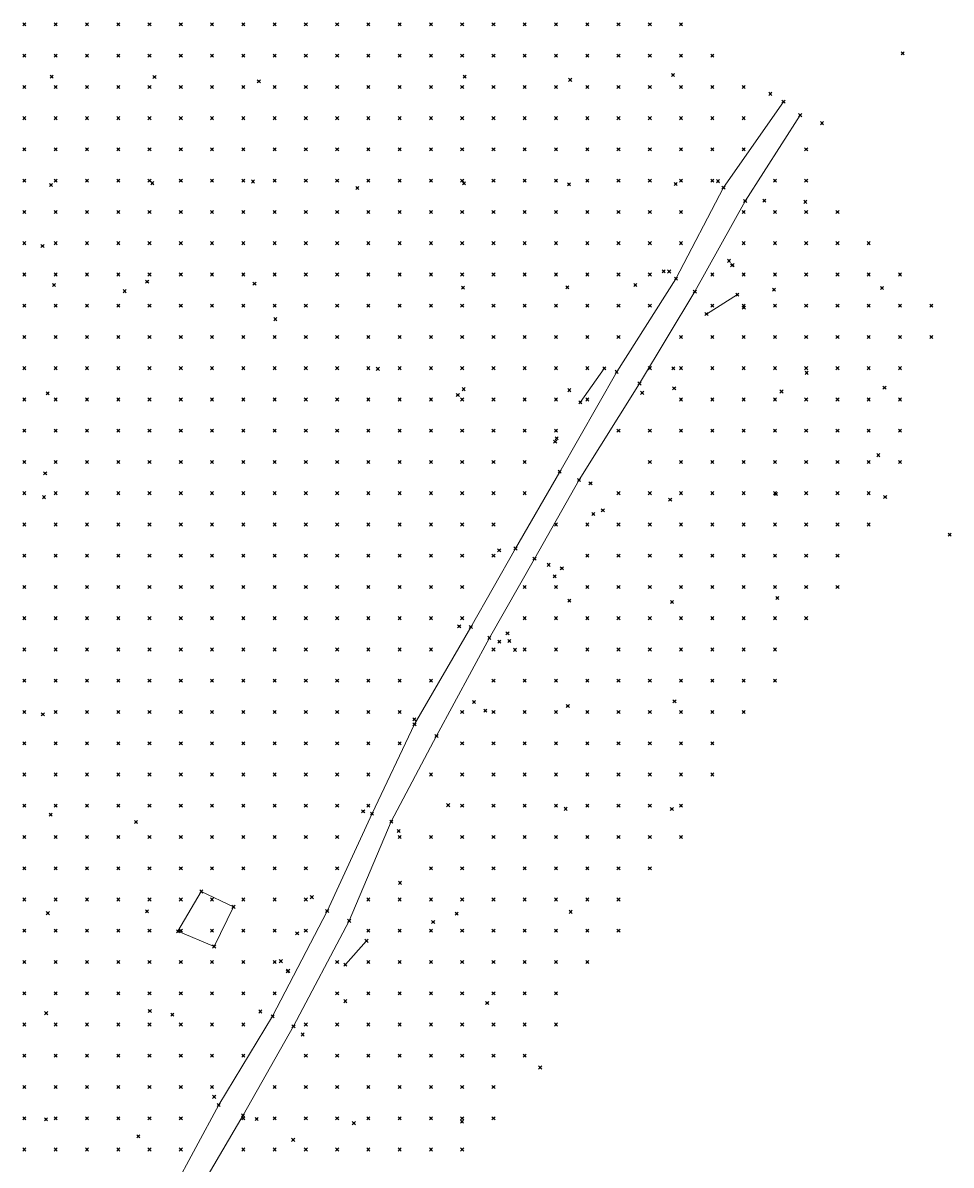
# Model space of a CAD drawing. Header units: metres. Extents: x 441556 to 446409, y 432338 to 461058.
# Drawn here: x 445130.2 to 445219.2, y 441436 to 441545.6 of the extents above; entities that cross this region are included whole.
import ezdxf

# ---------------------------------------------------------------- set-up
doc = ezdxf.new("R2010")
doc.units = ezdxf.units.M
doc.header["$MEASUREMENT"] = 0
doc.header["$PDMODE"] = 35
doc.header["$PDSIZE"] = 0.15
for name, color, linetype, lineweight in [('DTM-BRE-RevN_GRP_ACCES PROPRIETATE', 2, 'Continuous', 0), ('DTM-BRE-RevN_GRP_CONSTRUCTIE', 2, 'Continuous', 0), ('DTM-BRE-RevN_GRP_DRUM PIATRA', 2, 'Continuous', 0), ('DTM-NOK-RevN_LIDAR_co_lidar', 91, 'Continuous', 0), ('DTM-NOK-RevN_RTK', 32, 'Continuous', 0)]:
    doc.layers.add(name, color=color, linetype=linetype, lineweight=lineweight)

msp = doc.modelspace()

# ---------------------------------------------------------------- linework, layer by layer
at = {"layer": 'DTM-BRE-RevN_GRP_ACCES PROPRIETATE'}
for p, q in [((445195.741, 441517.645, 370.416), (445198.704, 441519.507, 370.291)), ((445183.628, 441509.164, 369.657), (445185.934, 441512.426, 369.835)), ((445161.105, 441455.203, 370.46), (445163.125, 441457.493, 370.33))]:
    msp.add_line(p, q, dxfattribs=at)
at = {"layer": 'DTM-BRE-RevN_GRP_CONSTRUCTIE'}
for p, q in [((445145.037, 441458.404, 367.738), (445147.277, 441462.224, 367.903)), ((445147.277, 441462.224, 367.903), (445150.365, 441460.757, 368.56)), ((445150.365, 441460.757, 368.56), (445148.515, 441456.95, 368.603)), ((445148.515, 441456.95, 368.603), (445145.037, 441458.404, 367.738))]:
    msp.add_line(p, q, dxfattribs=at)
at = {"layer": 'DTM-BRE-RevN_GRP_DRUM PIATRA'}
for p, q in [((445197.365, 441529.779, 368.709), (445203.128, 441538.016, 367.715)), ((445199.452, 441528.485, 368.61), (445204.726, 441536.728, 367.621)), ((445192.812, 441521.032, 369.545), (445197.365, 441529.779, 368.709)), ((445194.623, 441519.793, 369.628), (445199.452, 441528.485, 368.61)), ((445187.125, 441512.092, 369.76), (445192.812, 441521.032, 369.545)), ((445189.307, 441510.977, 369.763), (445194.623, 441519.793, 369.628)), ((445181.658, 441502.511, 369.853), (445187.125, 441512.092, 369.76)), ((445183.513, 441501.721, 369.835), (445189.307, 441510.977, 369.763)), ((445177.415, 441495.139, 370.009), (445181.658, 441502.511, 369.853)), ((445179.236, 441494.156, 370.103), (445183.513, 441501.721, 369.835)), ((445173.138, 441487.607, 370.348), (445177.415, 441495.139, 370.009)), ((445174.908, 441486.566, 370.409), (445179.236, 441494.156, 370.103)), ((445167.735, 441478.271, 370.684), (445173.138, 441487.607, 370.348)), ((445169.843, 441477.156, 370.61), (445174.908, 441486.566, 370.409)), ((445163.658, 441469.702, 370.372), (445167.735, 441478.271, 370.684)), ((445165.499, 441468.926, 370.406), (445169.843, 441477.156, 370.61)), ((445159.357, 441460.346, 370.176), (445163.658, 441469.702, 370.372)), ((445161.461, 441459.405, 370.254), (445165.499, 441468.926, 370.406)), ((445154.121, 441450.253, 370.34), (445159.357, 441460.346, 370.176)), ((445156.124, 441449.288, 370.281), (445161.461, 441459.405, 370.254)), ((445148.947, 441441.737, 370.498), (445154.121, 441450.253, 370.34)), ((445151.284, 441440.743, 370.53), (445156.124, 441449.288, 370.281)), ((445144.153, 441432.847, 370.709), (445148.947, 441441.737, 370.498)), ((445145.89, 441431.539, 370.733), (445151.284, 441440.743, 370.53))]:
    msp.add_line(p, q, dxfattribs=at)
at = {"layer": 'DTM-NOK-RevN_LIDAR_co_lidar'}
for p in [(445130.315, 441545.437, 353.112), (445133.314, 441545.437, 354.064), (445136.314, 441545.437, 355.056), (445139.313, 441545.437, 355.865), (445142.312, 441545.437, 356.641), (445145.312, 441545.437, 357.517), (445148.311, 441545.437, 358.6), (445151.31, 441545.437, 359.698), (445154.31, 441545.437, 361.261), (445157.309, 441545.437, 362.312), (445160.308, 441545.437, 362.817), (445163.308, 441545.437, 363.587), (445166.307, 441545.437, 364.621), (445169.306, 441545.437, 365.651), (445172.306, 441545.437, 366.734), (445175.305, 441545.437, 367.519), (445178.304, 441545.437, 367.966), (445181.304, 441545.437, 368.401), (445184.303, 441545.437, 368.754), (445187.302, 441545.437, 368.963), (445190.302, 441545.437, 369.09), (445193.301, 441545.437, 369.152), (445130.315, 441542.438, 353.35), (445133.314, 441542.438, 354.238), (445136.314, 441542.438, 355.157), (445139.313, 441542.438, 356.033), (445142.312, 441542.438, 356.837), (445145.312, 441542.438, 357.918), (445148.311, 441542.438, 358.942), (445151.31, 441542.438, 360.13), (445154.31, 441542.438, 361.742), (445157.309, 441542.438, 362.341), (445160.308, 441542.438, 362.833), (445163.308, 441542.438, 363.608), (445166.307, 441542.438, 364.639), (445169.306, 441542.438, 365.692), (445172.306, 441542.438, 366.731), (445175.305, 441542.438, 367.539), (445178.304, 441542.438, 368.037), (445181.304, 441542.438, 368.402), (445184.303, 441542.438, 368.73), (445187.302, 441542.438, 369.034), (445190.302, 441542.438, 369.184), (445193.301, 441542.438, 369.23), (445196.3, 441542.438, 369.208), (445130.315, 441539.438, 353.761), (445133.314, 441539.438, 354.578), (445136.314, 441539.438, 355.414), (445139.313, 441539.438, 356.274), (445142.312, 441539.438, 357.119), (445145.312, 441539.438, 358.189), (445148.311, 441539.438, 359.352), (445151.31, 441539.438, 360.676), (445154.31, 441539.438, 361.908), (445157.309, 441539.438, 362.337), (445160.308, 441539.438, 362.86), (445163.308, 441539.438, 363.714), (445166.307, 441539.438, 364.741), (445169.306, 441539.438, 365.77), (445172.306, 441539.438, 366.732), (445175.305, 441539.438, 367.526), (445178.304, 441539.438, 368.084), (445181.304, 441539.438, 368.463), (445184.303, 441539.438, 368.746), (445187.302, 441539.438, 369.001), (445190.302, 441539.438, 369.223), (445193.301, 441539.438, 369.289), (445196.3, 441539.438, 369.304), (445199.3, 441539.438, 369.2), (445130.315, 441536.439, 354.233), (445133.314, 441536.439, 355.05), (445136.314, 441536.439, 355.837), (445139.313, 441536.439, 356.696), (445142.312, 441536.439, 357.505), (445145.312, 441536.439, 358.294), (445148.311, 441536.439, 359.568), (445151.31, 441536.439, 361.26), (445154.31, 441536.439, 362.008), (445157.309, 441536.439, 362.348), (445160.308, 441536.439, 362.93), (445163.308, 441536.439, 363.775), (445166.307, 441536.439, 364.795), (445169.306, 441536.439, 365.866), (445172.306, 441536.439, 366.778), (445175.305, 441536.439, 367.497), (445178.304, 441536.439, 368.077), (445181.304, 441536.439, 368.511), (445184.303, 441536.439, 368.815), (445187.302, 441536.439, 369.02), (445190.302, 441536.439, 369.149), (445193.301, 441536.439, 369.258), (445196.3, 441536.439, 369.339), (445199.3, 441536.439, 369.16), (445130.315, 441533.44, 354.659), (445133.314, 441533.44, 355.561), (445136.314, 441533.44, 356.471), (445139.313, 441533.44, 357.269), (445142.312, 441533.44, 358.075), (445145.312, 441533.44, 358.628), (445148.311, 441533.44, 360.015), (445151.31, 441533.44, 361.489), (445154.31, 441533.44, 362.045), (445157.309, 441533.44, 362.43), (445160.308, 441533.44, 363.037), (445163.308, 441533.44, 363.976), (445166.307, 441533.44, 365.015), (445169.306, 441533.44, 365.973), (445172.306, 441533.44, 366.823), (445175.305, 441533.44, 367.533), (445178.304, 441533.44, 368.104), (445181.304, 441533.44, 368.553), (445184.303, 441533.44, 368.857), (445187.302, 441533.44, 369.044), (445190.302, 441533.44, 369.129), (445193.301, 441533.44, 369.164), (445196.3, 441533.44, 369.167), (445199.3, 441533.44, 368.35), (445205.298, 441533.44, 368.581), (445130.315, 441530.44, 354.904), (445133.314, 441530.44, 355.885), (445136.314, 441530.44, 356.89), (445139.313, 441530.44, 357.749), (445142.312, 441530.44, 358.4), (445145.312, 441530.44, 359.119), (445148.311, 441530.44, 360.645), (445151.31, 441530.44, 361.776), (445154.31, 441530.44, 362.097), (445157.309, 441530.44, 362.509), (445160.308, 441530.44, 363.22), (445163.308, 441530.44, 364.149), (445166.307, 441530.44, 365.138), (445169.306, 441530.44, 366.106), (445172.306, 441530.44, 366.929), (445175.305, 441530.44, 367.587), (445178.304, 441530.44, 368.11), (445181.304, 441530.44, 368.525), (445184.303, 441530.44, 368.836), (445187.302, 441530.44, 369.001), (445190.302, 441530.44, 369.078), (445193.301, 441530.44, 369.17), (445196.3, 441530.44, 369.223), (445202.299, 441530.44, 368.564), (445205.298, 441530.44, 370.72), (445130.315, 441527.441, 355.21), (445133.314, 441527.441, 356.299), (445136.314, 441527.441, 357.376), (445139.313, 441527.441, 358.327), (445142.312, 441527.441, 358.971), (445145.312, 441527.441, 359.728), (445148.311, 441527.441, 361.36), (445151.31, 441527.441, 361.996), (445154.31, 441527.441, 362.221), (445157.309, 441527.441, 362.68), (445160.308, 441527.441, 363.464), (445163.308, 441527.441, 364.31), (445166.307, 441527.441, 365.293), (445169.306, 441527.441, 366.244), (445172.306, 441527.441, 367.006), (445175.305, 441527.441, 367.619), (445178.304, 441527.441, 368.132), (445181.304, 441527.441, 368.537), (445184.303, 441527.441, 368.816), (445187.302, 441527.441, 368.948), (445190.302, 441527.441, 369.056), (445193.301, 441527.441, 369.296), (445199.3, 441527.441, 368.872), (445202.299, 441527.441, 370.466), (445205.298, 441527.441, 371.089), (445208.298, 441527.441, 371.081), (445130.315, 441524.441, 355.679), (445133.314, 441524.441, 356.624), (445136.314, 441524.441, 357.677), (445139.313, 441524.441, 358.831), (445142.312, 441524.441, 359.395), (445145.312, 441524.441, 360.408), (445148.311, 441524.441, 362.014), (445151.31, 441524.441, 362.19), (445154.31, 441524.441, 362.351), (445157.309, 441524.441, 362.869), (445160.308, 441524.441, 363.635), (445163.308, 441524.441, 364.516), (445166.307, 441524.441, 365.489), (445169.306, 441524.441, 366.4), (445172.306, 441524.441, 367.11), (445175.305, 441524.441, 367.69), (445178.304, 441524.441, 368.186), (445181.304, 441524.441, 368.545), (445184.303, 441524.441, 368.767), (445187.302, 441524.441, 368.886), (445190.302, 441524.441, 369.107), (445193.301, 441524.441, 369.47), (445199.3, 441524.441, 369.452), (445202.299, 441524.441, 371.126), (445205.298, 441524.441, 371.244), (445208.298, 441524.441, 371.284), (445211.297, 441524.441, 371.349), (445130.315, 441521.442, 356.261), (445133.314, 441521.442, 357.126), (445136.314, 441521.442, 357.908), (445139.313, 441521.442, 358.765), (445142.312, 441521.442, 359.585), (445145.312, 441521.442, 360.762), (445148.311, 441521.442, 362.27), (445151.31, 441521.442, 362.461), (445154.31, 441521.442, 362.619), (445157.309, 441521.442, 363.099), (445160.308, 441521.442, 363.796), (445163.308, 441521.442, 364.654), (445166.307, 441521.442, 365.583), (445169.306, 441521.442, 366.483), (445172.306, 441521.442, 367.221), (445175.305, 441521.442, 367.773), (445178.304, 441521.442, 368.202), (445181.304, 441521.442, 368.523), (445184.303, 441521.442, 368.701), (445187.302, 441521.442, 368.925), (445190.302, 441521.442, 369.393), (445196.3, 441521.442, 369.368), (445199.3, 441521.442, 369.802), (445202.299, 441521.442, 371.307), (445205.298, 441521.442, 371.374), (445208.298, 441521.442, 371.492), (445211.297, 441521.442, 371.618), (445214.296, 441521.442, 371.76), (445130.315, 441518.443, 356.755), (445133.314, 441518.443, 357.619), (445136.314, 441518.443, 358.272), (445139.313, 441518.443, 358.965), (445142.312, 441518.443, 360.908), (445145.312, 441518.443, 361.77), (445148.311, 441518.443, 362.241), (445151.31, 441518.443, 362.463), (445154.31, 441518.443, 362.833), (445157.309, 441518.443, 363.395), (445160.308, 441518.443, 364.086), (445163.308, 441518.443, 364.848), (445166.307, 441518.443, 365.673), (445169.306, 441518.443, 366.53), (445172.306, 441518.443, 367.276), (445175.305, 441518.443, 367.822), (445178.304, 441518.443, 368.208), (445181.304, 441518.443, 368.463), (445184.303, 441518.443, 368.642), (445187.302, 441518.443, 369.029), (445190.302, 441518.443, 369.592), (445196.3, 441518.443, 369.955), (445199.3, 441518.443, 370.448), (445202.299, 441518.443, 371.439), (445205.298, 441518.443, 371.521), (445208.298, 441518.443, 371.695), (445211.297, 441518.443, 371.884), (445214.296, 441518.443, 372.042), (445217.296, 441518.443, 372.21), (445130.315, 441515.443, 357.152), (445133.314, 441515.443, 358.026), (445136.314, 441515.443, 358.534), (445139.313, 441515.443, 359.41), (445142.312, 441515.443, 361.621), (445145.312, 441515.443, 362.166), (445148.311, 441515.443, 362.36), (445151.31, 441515.443, 362.612), (445154.31, 441515.443, 362.986), (445157.309, 441515.443, 363.641), (445160.308, 441515.443, 364.305), (445163.308, 441515.443, 365.053), (445166.307, 441515.443, 365.818), (445169.306, 441515.443, 366.615), (445172.306, 441515.443, 367.319), (445175.305, 441515.443, 367.835), (445178.304, 441515.443, 368.215), (445181.304, 441515.443, 368.487), (445184.303, 441515.443, 368.797), (445187.302, 441515.443, 369.287), (445193.301, 441515.443, 370.12), (445196.3, 441515.443, 370.862), (445199.3, 441515.443, 370.977), (445202.299, 441515.443, 371.561), (445205.298, 441515.443, 371.707), (445208.298, 441515.443, 371.917), (445211.297, 441515.443, 372.148), (445214.296, 441515.443, 372.326), (445217.296, 441515.443, 372.526), (445130.315, 441512.444, 357.596), (445133.314, 441512.444, 358.364), (445136.314, 441512.444, 358.933), (445139.313, 441512.444, 360.32), (445142.312, 441512.444, 362.004), (445145.312, 441512.444, 362.378), (445148.311, 441512.444, 362.599), (445151.31, 441512.444, 362.956), (445154.31, 441512.444, 363.374), (445157.309, 441512.444, 363.92), (445160.308, 441512.444, 364.525), (445163.308, 441512.444, 365.291), (445166.307, 441512.444, 365.992), (445169.306, 441512.444, 366.716), (445172.306, 441512.444, 367.378), (445175.305, 441512.444, 367.855), (445178.304, 441512.444, 368.239), (445181.304, 441512.444, 368.639), (445184.303, 441512.444, 369.119), (445190.302, 441512.444, 369.806), (445193.301, 441512.444, 370.59), (445196.3, 441512.444, 371.348), (445199.3, 441512.444, 371.422), (445202.299, 441512.444, 371.693), (445205.298, 441512.444, 371.905), (445208.298, 441512.444, 372.161), (445211.297, 441512.444, 372.417), (445214.296, 441512.444, 372.625), (445130.315, 441509.445, 358.023), (445133.314, 441509.445, 358.646), (445136.314, 441509.445, 359.331), (445139.313, 441509.445, 361.475), (445142.312, 441509.445, 362.451), (445145.312, 441509.445, 362.62), (445148.311, 441509.445, 362.931), (445151.31, 441509.445, 363.344), (445154.31, 441509.445, 363.829), (445157.309, 441509.445, 364.346), (445160.308, 441509.445, 365.049), (445163.308, 441509.445, 365.656), (445166.307, 441509.445, 366.256), (445169.306, 441509.445, 366.869), (445172.306, 441509.445, 367.431), (445175.305, 441509.445, 367.868), (445178.304, 441509.445, 368.281), (445181.304, 441509.445, 368.858), (445184.303, 441509.445, 369.417), (445193.301, 441509.445, 371.111), (445196.3, 441509.445, 371.502), (445199.3, 441509.445, 371.645), (445202.299, 441509.445, 371.844), (445205.298, 441509.445, 372.12), (445208.298, 441509.445, 372.414), (445211.297, 441509.445, 372.687), (445214.296, 441509.445, 372.942), (445130.315, 441506.445, 358.393), (445133.314, 441506.445, 358.93), (445136.314, 441506.445, 359.6), (445139.313, 441506.445, 362.165), (445142.312, 441506.445, 362.716), (445145.312, 441506.445, 362.869), (445148.311, 441506.445, 363.289), (445151.31, 441506.445, 363.728), (445154.31, 441506.445, 364.305), (445157.309, 441506.445, 364.845), (445160.308, 441506.445, 365.534), (445163.308, 441506.445, 366.062), (445166.307, 441506.445, 366.61), (445169.306, 441506.445, 367.121), (445172.306, 441506.445, 367.561), (445175.305, 441506.445, 367.881), (445178.304, 441506.445, 368.374), (445181.304, 441506.445, 369.132), (445187.302, 441506.445, 369.863), (445190.302, 441506.445, 370.627), (445193.301, 441506.445, 371.453), (445196.3, 441506.445, 371.628), (445199.3, 441506.445, 371.796), (445202.299, 441506.445, 372.043), (445205.298, 441506.445, 372.335), (445208.298, 441506.445, 372.664), (445211.297, 441506.445, 372.959), (445214.296, 441506.445, 373.234), (445130.315, 441503.446, 358.736), (445133.314, 441503.446, 359.259), (445136.314, 441503.446, 359.852), (445139.313, 441503.446, 362.662), (445142.312, 441503.446, 362.947), (445145.312, 441503.446, 363.174), (445148.311, 441503.446, 363.641), (445151.31, 441503.446, 364.237), (445154.31, 441503.446, 364.835), (445157.309, 441503.446, 365.398), (445160.308, 441503.446, 365.997), (445163.308, 441503.446, 366.54), (445166.307, 441503.446, 367.021), (445169.306, 441503.446, 367.453), (445172.306, 441503.446, 367.796), (445175.305, 441503.446, 367.97), (445178.304, 441503.446, 368.618), (445190.302, 441503.446, 371.161), (445193.301, 441503.446, 371.596), (445196.3, 441503.446, 371.776), (445199.3, 441503.446, 372.01), (445202.299, 441503.446, 372.308), (445205.298, 441503.446, 372.609), (445208.298, 441503.446, 372.954), (445211.297, 441503.446, 373.24), (445214.296, 441503.446, 373.512), (445130.315, 441500.447, 359.04), (445133.314, 441500.447, 359.8), (445136.314, 441500.447, 361.041), (445139.313, 441500.447, 363.137), (445142.312, 441500.447, 363.254), (445145.312, 441500.447, 363.532), (445148.311, 441500.447, 363.943), (445151.31, 441500.447, 364.701), (445154.31, 441500.447, 365.278), (445157.309, 441500.447, 365.966), (445160.308, 441500.447, 366.534), (445163.308, 441500.447, 367.068), (445166.307, 441500.447, 367.477), (445169.306, 441500.447, 367.809), (445172.306, 441500.447, 368.018), (445175.305, 441500.447, 368.26), (445178.304, 441500.447, 369.017), (445187.302, 441500.447, 370.921), (445190.302, 441500.447, 371.494), (445193.301, 441500.447, 371.727), (445196.3, 441500.447, 371.959), (445199.3, 441500.447, 372.259), (445202.299, 441500.447, 372.595), (445205.298, 441500.447, 372.921), (445208.298, 441500.447, 373.25), (445211.297, 441500.447, 373.525), (445130.315, 441497.447, 359.394), (445133.314, 441497.447, 360.328), (445136.314, 441497.447, 362.156), (445139.313, 441497.447, 363.406), (445142.312, 441497.447, 363.514), (445145.312, 441497.447, 363.914), (445148.311, 441497.447, 364.322), (445151.31, 441497.447, 365.094), (445154.31, 441497.447, 365.721), (445157.309, 441497.447, 366.478), (445160.308, 441497.447, 367), (445163.308, 441497.447, 367.529), (445166.307, 441497.447, 367.926), (445169.306, 441497.447, 368.147), (445172.306, 441497.447, 368.221), (445175.305, 441497.447, 368.756), (445181.304, 441497.447, 369.997), (445184.303, 441497.447, 370.624), (445187.302, 441497.447, 371.407), (445190.302, 441497.447, 371.697), (445193.301, 441497.447, 371.911), (445196.3, 441497.447, 372.207), (445199.3, 441497.447, 372.548), (445202.299, 441497.447, 372.895), (445205.298, 441497.447, 373.222), (445208.298, 441497.447, 373.552), (445211.297, 441497.447, 373.848), (445130.315, 441494.448, 359.728), (445133.314, 441494.448, 360.548), (445136.314, 441494.448, 362.177), (445139.313, 441494.448, 363.567), (445142.312, 441494.448, 363.732), (445145.312, 441494.448, 364.244), (445148.311, 441494.448, 364.803), (445151.31, 441494.448, 365.522), (445154.31, 441494.448, 366.229), (445157.309, 441494.448, 366.929), (445160.308, 441494.448, 367.448), (445163.308, 441494.448, 367.936), (445166.307, 441494.448, 368.283), (445169.306, 441494.448, 368.424), (445172.306, 441494.448, 368.572), (445175.305, 441494.448, 369.288), (445184.303, 441494.448, 371.165), (445187.302, 441494.448, 371.651), (445190.302, 441494.448, 371.881), (445193.301, 441494.448, 372.149), (445196.3, 441494.448, 372.493), (445199.3, 441494.448, 372.853), (445202.299, 441494.448, 373.21), (445205.298, 441494.448, 373.542), (445208.298, 441494.448, 373.886), (445130.315, 441491.449, 359.97), (445133.314, 441491.449, 360.89), (445136.314, 441491.449, 362.659), (445139.313, 441491.449, 363.684), (445142.312, 441491.449, 363.923), (445145.312, 441491.449, 364.487), (445148.311, 441491.449, 365.138), (445151.31, 441491.449, 365.842), (445154.31, 441491.449, 366.614), (445157.309, 441491.449, 367.313), (445160.308, 441491.449, 367.898), (445163.308, 441491.449, 368.3), (445166.307, 441491.449, 368.547), (445169.306, 441491.449, 368.669), (445172.306, 441491.449, 369.128), (445178.304, 441491.449, 370.245), (445181.304, 441491.449, 370.882), (445184.303, 441491.449, 371.573), (445187.302, 441491.449, 371.822), (445190.302, 441491.449, 372.067), (445193.301, 441491.449, 372.408), (445196.3, 441491.449, 372.773), (445199.3, 441491.449, 373.135), (445202.299, 441491.449, 373.524), (445205.298, 441491.449, 373.884), (445208.298, 441491.449, 374.229), (445130.315, 441488.449, 360.279), (445133.314, 441488.449, 361.316), (445136.314, 441488.449, 363.306), (445139.313, 441488.449, 363.798), (445142.312, 441488.449, 364.085), (445145.312, 441488.449, 364.695), (445148.311, 441488.449, 365.387), (445151.31, 441488.449, 366.143), (445154.31, 441488.449, 366.957), (445157.309, 441488.449, 367.621), (445160.308, 441488.449, 368.204), (445163.308, 441488.449, 368.573), (445166.307, 441488.449, 368.761), (445169.306, 441488.449, 368.976), (445172.306, 441488.449, 369.663), (445178.304, 441488.449, 370.831), (445181.304, 441488.449, 371.578), (445184.303, 441488.449, 371.805), (445187.302, 441488.449, 372.012), (445190.302, 441488.449, 372.295), (445193.301, 441488.449, 372.665), (445196.3, 441488.449, 373.051), (445199.3, 441488.449, 373.442), (445202.299, 441488.449, 373.878), (445205.298, 441488.449, 374.242), (445130.315, 441485.45, 360.32), (445133.314, 441485.45, 361.131), (445136.314, 441485.45, 363.246), (445139.313, 441485.45, 363.826), (445142.312, 441485.45, 364.197), (445145.312, 441485.45, 364.805), (445148.311, 441485.45, 365.635), (445151.31, 441485.45, 366.449), (445154.31, 441485.45, 367.257), (445157.309, 441485.45, 367.887), (445160.308, 441485.45, 368.469), (445163.308, 441485.45, 368.802), (445166.307, 441485.45, 368.929), (445169.306, 441485.45, 369.354), (445175.305, 441485.45, 370.584), (445178.304, 441485.45, 371.258), (445181.304, 441485.45, 371.834), (445184.303, 441485.45, 372.023), (445187.302, 441485.45, 372.26), (445190.302, 441485.45, 372.583), (445193.301, 441485.45, 372.968), (445196.3, 441485.45, 373.374), (445199.3, 441485.45, 373.788), (445202.299, 441485.45, 374.241), (445130.315, 441482.451, 360.403), (445133.314, 441482.451, 361.224), (445136.314, 441482.451, 363.353), (445139.313, 441482.451, 363.794), (445142.312, 441482.451, 364.275), (445145.312, 441482.451, 364.95), (445148.311, 441482.451, 365.775), (445151.31, 441482.451, 366.707), (445154.31, 441482.451, 367.508), (445157.309, 441482.451, 368.157), (445160.308, 441482.451, 368.681), (445163.308, 441482.451, 368.948), (445166.307, 441482.451, 369.172), (445169.306, 441482.451, 369.914), (445175.305, 441482.451, 370.955), (445178.304, 441482.451, 371.723), (445181.304, 441482.451, 372.072), (445184.303, 441482.451, 372.256), (445187.302, 441482.451, 372.534), (445190.302, 441482.451, 372.893), (445193.301, 441482.451, 373.296), (445196.3, 441482.451, 373.716), (445199.3, 441482.451, 374.14), (445202.299, 441482.451, 374.6), (445130.315, 441479.451, 360.76), (445133.314, 441479.451, 361.32), (445136.314, 441479.451, 363.124), (445139.313, 441479.451, 363.801), (445142.312, 441479.451, 364.354), (445145.312, 441479.451, 365.012), (445148.311, 441479.451, 365.946), (445151.31, 441479.451, 366.824), (445154.31, 441479.451, 367.746), (445157.309, 441479.451, 368.329), (445160.308, 441479.451, 368.814), (445163.308, 441479.451, 369.045), (445166.307, 441479.451, 369.653), (445172.306, 441479.451, 370.616), (445175.305, 441479.451, 371.357), (445178.304, 441479.451, 372.076), (445181.304, 441479.451, 372.307), (445184.303, 441479.451, 372.521), (445187.302, 441479.451, 372.803), (445190.302, 441479.451, 373.196), (445193.301, 441479.451, 373.622), (445196.3, 441479.451, 374.082), (445199.3, 441479.451, 374.515), (445130.315, 441476.452, 361.402), (445133.314, 441476.452, 361.935), (445136.314, 441476.452, 362.724), (445139.313, 441476.452, 363.942), (445142.312, 441476.452, 364.335), (445145.312, 441476.452, 365.071), (445148.311, 441476.452, 366.072), (445151.31, 441476.452, 366.815), (445154.31, 441476.452, 367.927), (445157.309, 441476.452, 368.535), (445160.308, 441476.452, 368.917), (445163.308, 441476.452, 369.28), (445166.307, 441476.452, 370.046), (445172.306, 441476.452, 371.26), (445175.305, 441476.452, 372.029), (445178.304, 441476.452, 372.292), (445181.304, 441476.452, 372.55), (445184.303, 441476.452, 372.813), (445187.302, 441476.452, 373.15), (445190.302, 441476.452, 373.545), (445193.301, 441476.452, 373.955), (445196.3, 441476.452, 374.441), (445130.315, 441473.453, 361.803), (445133.314, 441473.453, 362.331), (445136.314, 441473.453, 362.938), (445139.313, 441473.453, 363.673), (445142.312, 441473.453, 364.614), (445145.312, 441473.453, 365.011), (445148.311, 441473.453, 365.961), (445151.31, 441473.453, 367.349), (445154.31, 441473.453, 368.038), (445157.309, 441473.453, 368.641), (445160.308, 441473.453, 368.971), (445163.308, 441473.453, 369.602), (445169.306, 441473.453, 370.755), (445172.306, 441473.453, 371.651), (445175.305, 441473.453, 372.327), (445178.304, 441473.453, 372.53), (445181.304, 441473.453, 372.768), (445184.303, 441473.453, 373.086), (445187.302, 441473.453, 373.479), (445190.302, 441473.453, 373.878), (445193.301, 441473.453, 374.31), (445196.3, 441473.453, 374.778), (445130.315, 441470.453, 362.298), (445133.314, 441470.453, 362.822), (445136.314, 441470.453, 363.296), (445139.313, 441470.453, 363.817), (445142.312, 441470.453, 364.329), (445145.312, 441470.453, 365.295), (445148.311, 441470.453, 365.917), (445151.31, 441470.453, 367.385), (445154.31, 441470.453, 368.141), (445157.309, 441470.453, 368.673), (445160.308, 441470.453, 369.134), (445163.308, 441470.453, 369.961), (445172.306, 441470.453, 372.317), (445175.305, 441470.453, 372.508), (445178.304, 441470.453, 372.771), (445181.304, 441470.453, 373.048), (445184.303, 441470.453, 373.342), (445187.302, 441470.453, 373.734), (445190.302, 441470.453, 374.192), (445193.301, 441470.453, 374.667), (445130.315, 441467.454, 362.807), (445133.314, 441467.454, 363.346), (445136.314, 441467.454, 363.801), (445139.313, 441467.454, 364.193), (445142.312, 441467.454, 365.023), (445145.312, 441467.454, 365.936), (445148.311, 441467.454, 366.803), (445151.31, 441467.454, 367.647), (445154.31, 441467.454, 368.427), (445157.309, 441467.454, 368.85), (445160.308, 441467.454, 369.547), (445166.307, 441467.454, 370.296), (445169.306, 441467.454, 371.519), (445172.306, 441467.454, 372.457), (445175.305, 441467.454, 372.693), (445178.304, 441467.454, 372.973), (445181.304, 441467.454, 373.299), (445184.303, 441467.454, 373.642), (445187.302, 441467.454, 373.993), (445190.302, 441467.454, 374.432), (445193.301, 441467.454, 374.95), (445130.315, 441464.455, 363.304), (445133.314, 441464.455, 363.861), (445136.314, 441464.455, 364.344), (445139.313, 441464.455, 364.674), (445142.312, 441464.455, 365.476), (445145.312, 441464.455, 366.503), (445148.311, 441464.455, 367.184), (445151.31, 441464.455, 367.98), (445154.31, 441464.455, 368.663), (445157.309, 441464.455, 369.183), (445160.308, 441464.455, 369.797), (445169.306, 441464.455, 371.966), (445172.306, 441464.455, 372.492), (445175.305, 441464.455, 372.832), (445178.304, 441464.455, 373.179), (445181.304, 441464.455, 373.559), (445184.303, 441464.455, 373.921), (445187.302, 441464.455, 374.261), (445190.302, 441464.455, 374.665), (445130.315, 441461.455, 363.728), (445133.314, 441461.455, 364.304), (445136.314, 441461.455, 364.829), (445139.313, 441461.455, 365.19), (445142.312, 441461.455, 365.813), (445145.312, 441461.455, 366.916), (445148.311, 441461.455, 367.466), (445151.31, 441461.455, 368.473), (445154.31, 441461.455, 368.963), (445157.309, 441461.455, 369.726), (445163.308, 441461.455, 370.087), (445166.307, 441461.455, 370.574), (445169.306, 441461.455, 371.623), (445172.306, 441461.455, 372.451), (445175.305, 441461.455, 372.876), (445178.304, 441461.455, 373.273), (445181.304, 441461.455, 373.715), (445184.303, 441461.455, 374.125), (445187.302, 441461.455, 374.503), (445130.315, 441458.456, 364.044), (445133.314, 441458.456, 364.66), (445136.314, 441458.456, 365.219), (445139.313, 441458.456, 365.64), (445142.312, 441458.456, 366.134), (445145.312, 441458.456, 367.023), (445148.311, 441458.456, 368.242), (445151.31, 441458.456, 368.838), (445154.31, 441458.456, 369.418), (445157.309, 441458.456, 369.96), (445163.308, 441458.456, 370.248), (445166.307, 441458.456, 370.793), (445169.306, 441458.456, 371.474), (445172.306, 441458.456, 372.287), (445175.305, 441458.456, 372.935), (445178.304, 441458.456, 373.325), (445181.304, 441458.456, 373.759), (445184.303, 441458.456, 374.231), (445187.302, 441458.456, 374.684), (445130.315, 441455.457, 364.303), (445133.314, 441455.457, 364.905), (445136.314, 441455.457, 365.524), (445139.313, 441455.457, 366.031), (445142.312, 441455.457, 366.39), (445145.312, 441455.457, 367.567), (445148.311, 441455.457, 368.487), (445151.31, 441455.457, 369.073), (445154.31, 441455.457, 369.726), (445160.308, 441455.457, 370.277), (445163.308, 441455.457, 370.673), (445166.307, 441455.457, 371.362), (445169.306, 441455.457, 371.878), (445172.306, 441455.457, 372.399), (445175.305, 441455.457, 372.973), (445178.304, 441455.457, 373.419), (445181.304, 441455.457, 373.821), (445184.303, 441455.457, 374.28), (445130.315, 441452.457, 364.648), (445133.314, 441452.457, 365.227), (445136.314, 441452.457, 365.838), (445139.313, 441452.457, 366.325), (445142.312, 441452.457, 366.608), (445145.312, 441452.457, 367.86), (445148.311, 441452.457, 368.599), (445151.31, 441452.457, 369.321), (445154.31, 441452.457, 369.993), (445160.308, 441452.457, 370.499), (445163.308, 441452.457, 371.166), (445166.307, 441452.457, 371.842), (445169.306, 441452.457, 372.376), (445172.306, 441452.457, 372.672), (445175.305, 441452.457, 373.035), (445178.304, 441452.457, 373.536), (445181.304, 441452.457, 373.958), (445130.315, 441449.458, 365.073), (445133.314, 441449.458, 365.604), (445136.314, 441449.458, 366.172), (445139.313, 441449.458, 366.6), (445142.312, 441449.458, 366.864), (445145.312, 441449.458, 367.967), (445148.311, 441449.458, 368.835), (445151.31, 441449.458, 369.806), (445157.309, 441449.458, 370.409), (445160.308, 441449.458, 371.252), (445163.308, 441449.458, 371.915), (445166.307, 441449.458, 372.321), (445169.306, 441449.458, 372.714), (445172.306, 441449.458, 373.001), (445175.305, 441449.458, 373.282), (445178.304, 441449.458, 373.683), (445181.304, 441449.458, 374.113), (445130.315, 441446.459, 365.497), (445133.314, 441446.459, 366.041), (445136.314, 441446.459, 366.536), (445139.313, 441446.459, 366.835), (445142.312, 441446.459, 367.185), (445145.312, 441446.459, 368.185), (445148.311, 441446.459, 369.004), (445151.31, 441446.459, 370.089), (445157.309, 441446.459, 370.919), (445160.308, 441446.459, 371.876), (445163.308, 441446.459, 372.434), (445166.307, 441446.459, 372.739), (445169.306, 441446.459, 373.041), (445172.306, 441446.459, 373.348), (445175.305, 441446.459, 373.65), (445178.304, 441446.459, 373.955), (445130.315, 441443.459, 365.928), (445133.314, 441443.459, 366.445), (445136.314, 441443.459, 366.883), (445139.313, 441443.459, 367.077), (445142.312, 441443.459, 367.74), (445145.312, 441443.459, 368.766), (445148.311, 441443.459, 369.822), (445154.31, 441443.459, 370.562), (445157.309, 441443.459, 371.54), (445160.308, 441443.459, 372.283), (445163.308, 441443.459, 372.691), (445166.307, 441443.459, 373.052), (445169.306, 441443.459, 373.394), (445172.306, 441443.459, 373.723), (445175.305, 441443.459, 374.07), (445130.315, 441440.46, 366.39), (445133.314, 441440.46, 366.873), (445136.314, 441440.46, 367.211), (445139.313, 441440.46, 367.356), (445142.312, 441440.46, 368.635), (445145.312, 441440.46, 369.577), (445151.31, 441440.46, 370.498), (445154.31, 441440.46, 371.021), (445157.309, 441440.46, 372.063), (445160.308, 441440.46, 372.607), (445163.308, 441440.46, 372.935), (445166.307, 441440.46, 373.342), (445169.306, 441440.46, 373.763), (445172.306, 441440.46, 374.127), (445175.305, 441440.46, 374.486), (445130.315, 441437.461, 366.872), (445133.314, 441437.461, 367.286), (445136.314, 441437.461, 367.51), (445139.313, 441437.461, 367.587), (445142.312, 441437.461, 369.387), (445145.312, 441437.461, 370.221), (445151.31, 441437.461, 370.738), (445154.31, 441437.461, 371.574), (445157.309, 441437.461, 372.472), (445160.308, 441437.461, 372.888), (445163.308, 441437.461, 373.204), (445166.307, 441437.461, 373.653), (445169.306, 441437.461, 374.124), (445172.306, 441437.461, 374.526)]:
    msp.add_point(p, dxfattribs=at)
at = {"layer": 'DTM-NOK-RevN_RTK'}
for p in [(445214.55, 441542.656, 368.379), (445192.517, 441540.582, 369.375), (445132.919, 441540.418, 354.468), (445142.789, 441540.386, 357.514), (445152.796, 441539.981, 362.091), (445172.542, 441540.426, 367.053), (445182.658, 441540.112, 368.756), (445201.862, 441538.771, 368.502), (445203.128, 441538.016, 367.715), (445204.726, 441536.728, 367.621), (445206.819, 441535.957, 368.32), (445132.859, 441530.031, 356.068), (445142.593, 441530.207, 358.748), (445152.245, 441530.362, 362.095), (445162.241, 441529.738, 364.094), (445172.472, 441530.181, 367.24), (445182.548, 441530.085, 368.845), (445192.784, 441530.128, 369.223), (445196.841, 441530.399, 369.454), (445197.365, 441529.779, 368.709), (445199.452, 441528.485, 368.61), (445201.29, 441528.523, 369.777), (445205.22, 441528.407, 371.167), (445132.046, 441524.169, 356.454), (445197.897, 441522.743, 369.923), (445198.201, 441522.313, 369.756), (445198.233, 441522.352, 370.106), (445191.622, 441521.747, 370.202), (445192.157, 441521.719, 369.698), (445192.812, 441521.032, 369.545), (445133.147, 441520.429, 357.501), (445139.924, 441519.834, 359.341), (445142.083, 441520.744, 359.664), (445152.384, 441520.559, 362.476), (445172.377, 441520.167, 367.473), (445182.393, 441520.211, 368.711), (445188.915, 441520.419, 369.608), (445194.623, 441519.793, 369.628), (445202.207, 441519.973, 371.468), (445212.564, 441520.142, 371.913), (445198.704, 441519.507, 370.291), (445195.741, 441517.645, 370.416), (445199.318, 441518.244, 370.931), (445154.378, 441517.145, 363.062), (445164.21, 441512.378, 365.646), (445185.934, 441512.426, 369.835), (445187.125, 441512.092, 369.76), (445192.565, 441512.422, 370.884), (445205.339, 441512.005, 372.136), (445189.307, 441510.977, 369.763), (445132.543, 441510.039, 358.665), (445171.881, 441509.869, 367.487), (445172.44, 441510.43, 367.625), (445182.589, 441510.335, 369.349), (445189.57, 441510.075, 369.86), (445192.635, 441510.506, 371.298), (445202.93, 441510.208, 371.969), (445212.812, 441510.573, 372.804), (445183.628, 441509.164, 369.657), (445181.363, 441505.72, 369.594), (445181.218, 441505.393, 369.787), (445212.211, 441504.096, 373.419), (445132.303, 441502.346, 359.771), (445181.658, 441502.511, 369.853), (445183.513, 441501.721, 369.835), (445184.617, 441501.402, 369.899), (445132.183, 441500.063, 360.103), (445202.396, 441500.367, 372.715), (445212.878, 441500.085, 373.817), (445192.25, 441499.822, 371.765), (445184.888, 441498.444, 370.966), (445185.791, 441498.803, 371.317), (445219.053, 441496.461, 374.968), (445175.851, 441494.968, 370.173), (445177.415, 441495.139, 370.009), (445179.236, 441494.156, 370.103), (445180.607, 441493.578, 370.318), (445181.18, 441492.47, 370.973), (445181.867, 441493.24, 371.146), (445182.579, 441490.135, 371.624), (445202.532, 441490.397, 373.751), (445192.426, 441490.003, 372.486), (445172.02, 441487.672, 370.452), (445173.138, 441487.607, 370.348), (445176.649, 441487.009, 370.51), (445174.908, 441486.566, 370.409), (445175.862, 441486.198, 370.512), (445176.826, 441486.256, 370.608), (445177.369, 441485.42, 371.633), (445173.43, 441480.413, 370.736), (445192.67, 441480.478, 373.505), (445132.077, 441479.221, 361.444), (445174.519, 441479.575, 371.42), (445182.432, 441480.023, 372.358), (445167.71, 441478.746, 370.899), (445167.735, 441478.271, 370.684), (445169.843, 441477.156, 370.61), (445170.962, 441470.509, 372.184), (445132.837, 441469.606, 363.094), (445162.801, 441469.914, 370.442), (445163.658, 441469.702, 370.372), (445182.232, 441470.155, 373.304), (445192.417, 441470.138, 374.614), (445141.023, 441468.891, 364.67), (445165.499, 441468.926, 370.406), (445166.205, 441468.024, 370.412), (445166.331, 441463.058, 370.168), (445147.277, 441462.224, 367.903), (445157.88, 441461.685, 369.995), (445150.365, 441460.757, 368.56), (445132.558, 441460.149, 364.564), (445142.069, 441460.317, 366.208), (445159.357, 441460.346, 370.176), (445161.461, 441459.405, 370.254), (445171.766, 441460.099, 372.37), (445182.704, 441460.275, 374.001), (445145.037, 441458.404, 367.738), (445169.525, 441459.292, 371.076), (445156.479, 441458.211, 370.12), (445163.125, 441457.493, 370.33), (445148.515, 441456.95, 368.603), (445154.909, 441455.543, 370.173), (445161.105, 441455.203, 370.46), (445155.56, 441454.561, 370.61), (445155.61, 441454.611, 370.61), (445161.09, 441451.703, 371.002), (445142.339, 441450.758, 366.825), (445152.947, 441450.704, 370.333), (445174.706, 441451.532, 373.077), (445132.398, 441450.544, 365.51), (445144.505, 441450.405, 368.052), (445154.121, 441450.253, 370.34), (445156.124, 441449.288, 370.281), (445157.008, 441448.502, 370.528), (445179.788, 441445.331, 374.255), (445148.513, 441442.523, 370.627), (445148.947, 441441.737, 370.498), (445151.284, 441440.743, 370.53), (445132.384, 441440.351, 366.955), (445152.59, 441440.393, 370.821), (445161.917, 441439.993, 372.93), (445172.281, 441440.13, 374.28), (445141.237, 441438.731, 368.311), (445156.088, 441438.393, 372.448)]:
    msp.add_point(p, dxfattribs=at)

doc.saveas('drawing.dxf')
